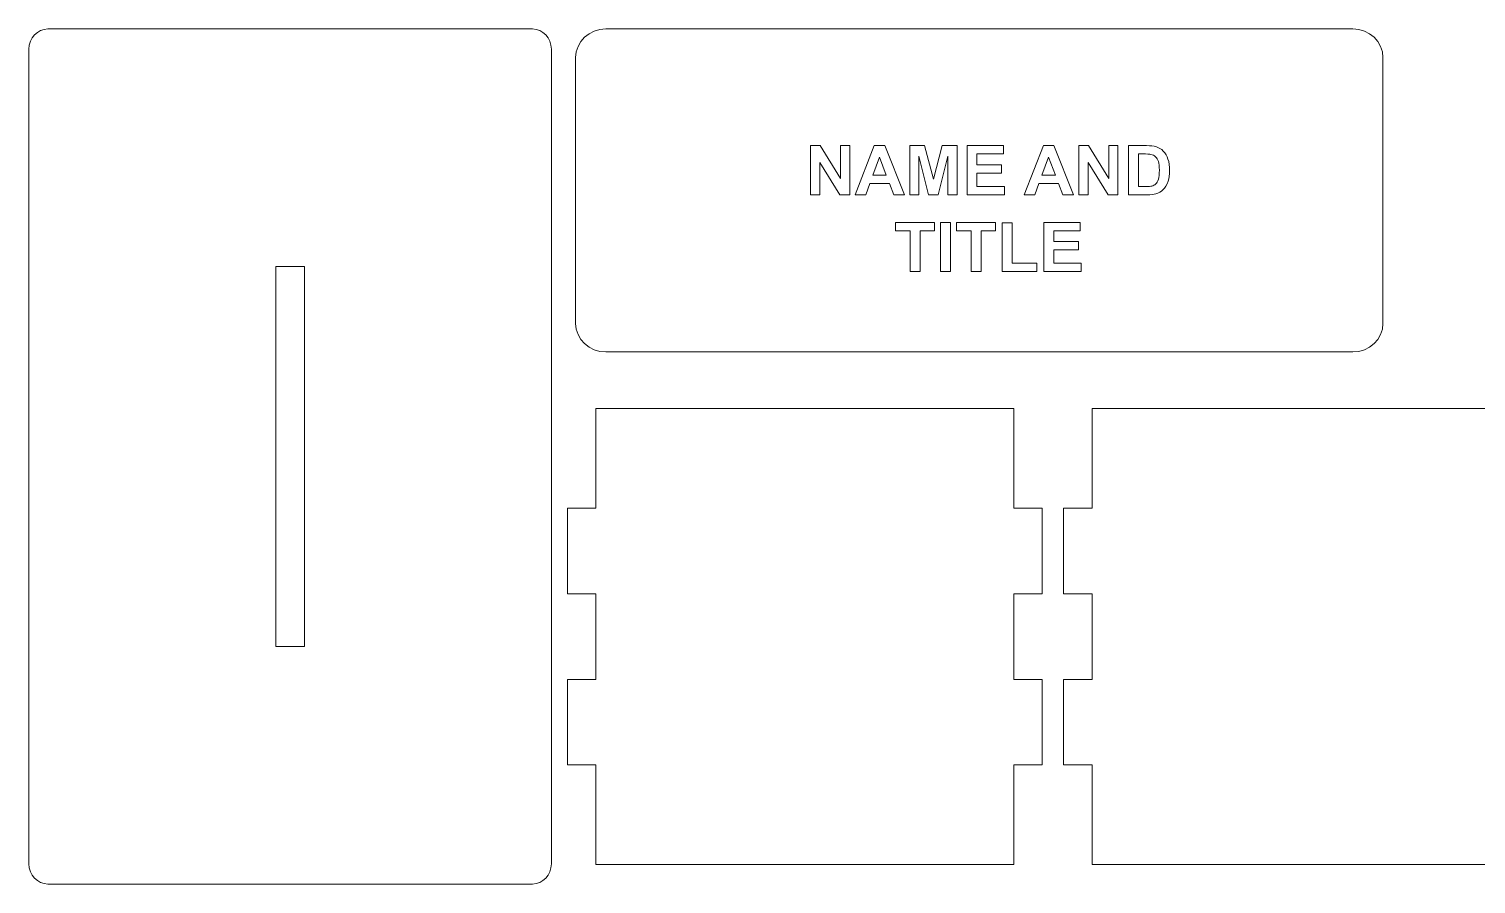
# Model space of a CAD drawing. Header units: millimetres. Extents: x -423 to 423, y -251 to 251.
# Drawn here: x -422.6 to -270.3, y 8.2 to 98.2 of the extents above; entities that cross this region are included whole.
import ezdxf

# ---------------------------------------------------------------- set-up
doc = ezdxf.new("R2010")
doc.units = ezdxf.units.MM
doc.header["$MEASUREMENT"] = 0
doc.layers.add('Layer 1', color=7, linetype='Continuous')

msp = doc.modelspace()

# ---------------------------------------------------------------- linework, layer by layer
at = {"layer": 'Layer 1', "lineweight": 20}
for points, knots in [([(-367.646, 96.0537), (-367.646, 96.0537), (-367.646, 10.2889), (-367.646, 10.2889), (-367.646, 9.1242), (-368.5461, 8.1713), (-369.6461, 8.1713), (-369.6461, 8.1713), (-420.6459, 8.1713), (-420.6459, 8.1713), (-421.7459, 8.1713), (-422.646, 9.1242), (-422.646, 10.2889), (-422.646, 10.2889), (-422.646, 96.0537), (-422.646, 96.0537), (-422.646, 97.2184), (-421.7459, 98.1713), (-420.6459, 98.1713), (-420.6459, 98.1713), (-369.6461, 98.1713), (-369.6461, 98.1713), (-368.5461, 98.1713), (-367.646, 97.2184), (-367.646, 96.0537)], [0, 0, 0, 0, 0.125, 0.125, 0.125, 0.25, 0.25, 0.25, 0.375, 0.375, 0.375, 0.5, 0.5, 0.5, 0.625, 0.625, 0.625, 0.75, 0.75, 0.75, 0.875, 0.875, 0.875, 1, 1, 1, 1]), ([(-361.9012, 98.1713), (-361.9012, 98.1713), (-283.2762, 98.1713), (-283.2762, 98.1713), (-281.5206, 98.1713), (-280.0887, 96.8236), (-280.0887, 95.1713), (-280.0887, 95.1713), (-280.0887, 67.1713), (-280.0887, 67.1713), (-280.0887, 65.519), (-281.5206, 64.1713), (-283.2762, 64.1713), (-283.2762, 64.1713), (-361.9012, 64.1713), (-361.9012, 64.1713), (-363.6568, 64.1713), (-365.0887, 65.519), (-365.0887, 67.1713), (-365.0887, 67.1713), (-365.0887, 95.1713), (-365.0887, 95.1713), (-365.0887, 96.8236), (-363.6568, 98.1713), (-361.9012, 98.1713)], [0, 0, 0, 0, 0.125, 0.125, 0.125, 0.25, 0.25, 0.25, 0.375, 0.375, 0.375, 0.5, 0.5, 0.5, 0.625, 0.625, 0.625, 0.75, 0.75, 0.75, 0.875, 0.875, 0.875, 1, 1, 1, 1]), ([(-393.646, 73.1713), (-393.646, 73.1713), (-393.646, 33.1713), (-393.646, 33.1713), (-393.646, 33.1713), (-396.646, 33.1713), (-396.646, 33.1713), (-396.646, 33.1713), (-396.646, 73.1713), (-396.646, 73.1713), (-396.646, 73.1713), (-393.646, 73.1713), (-393.646, 73.1713)], [0, 0, 0, 0, 0.25, 0.25, 0.25, 0.5, 0.5, 0.5, 0.75, 0.75, 0.75, 1, 1, 1, 1]), ([(-362.9619, 58.216), (-362.9619, 58.216), (-318.9619, 58.216), (-318.9619, 58.216), (-318.9619, 58.216), (-318.9619, 47.716), (-318.9619, 47.716), (-318.9619, 47.716), (-315.9619, 47.716), (-315.9619, 47.716), (-315.9619, 47.716), (-315.9619, 38.716), (-315.9619, 38.716), (-315.9619, 38.716), (-318.9619, 38.716), (-318.9619, 38.716), (-318.9619, 38.716), (-318.9619, 29.716), (-318.9619, 29.716), (-318.9619, 29.716), (-315.9619, 29.716), (-315.9619, 29.716), (-315.9619, 29.716), (-315.9619, 20.716), (-315.9619, 20.716), (-315.9619, 20.716), (-318.9619, 20.716), (-318.9619, 20.716), (-318.9619, 20.716), (-318.9619, 10.216), (-318.9619, 10.216), (-318.9619, 10.216), (-362.9619, 10.216), (-362.9619, 10.216), (-362.9619, 10.216), (-362.9619, 20.716), (-362.9619, 20.716), (-362.9619, 20.716), (-365.9619, 20.716), (-365.9619, 20.716), (-365.9619, 20.716), (-365.9619, 29.716), (-365.9619, 29.716), (-365.9619, 29.716), (-362.9619, 29.716), (-362.9619, 29.716), (-362.9619, 29.716), (-362.9619, 38.716), (-362.9619, 38.716), (-362.9619, 38.716), (-365.9619, 38.716), (-365.9619, 38.716), (-365.9619, 38.716), (-365.9619, 47.716), (-365.9619, 47.716), (-365.9619, 47.716), (-362.9619, 47.716), (-362.9619, 47.716), (-362.9619, 47.716), (-362.9619, 58.216), (-362.9619, 58.216)], [0, 0, 0, 0, 0.05, 0.05, 0.05, 0.1, 0.1, 0.1, 0.15, 0.15, 0.15, 0.2, 0.2, 0.2, 0.25, 0.25, 0.25, 0.3, 0.3, 0.3, 0.35, 0.35, 0.35, 0.4, 0.4, 0.4, 0.45, 0.45, 0.45, 0.5, 0.5, 0.5, 0.55, 0.55, 0.55, 0.6, 0.6, 0.6, 0.65, 0.65, 0.65, 0.7, 0.7, 0.7, 0.75, 0.75, 0.75, 0.8, 0.8, 0.8, 0.85, 0.85, 0.85, 0.9, 0.9, 0.9, 0.95, 0.95, 0.95, 1, 1, 1, 1]), ([(-310.7149, 58.216), (-310.7149, 58.216), (-266.7149, 58.216), (-266.7149, 58.216), (-266.7149, 58.216), (-266.7149, 47.716), (-266.7149, 47.716), (-266.7149, 47.716), (-263.7149, 47.716), (-263.7149, 47.716), (-263.7149, 47.716), (-263.7149, 38.716), (-263.7149, 38.716), (-263.7149, 38.716), (-266.7149, 38.716), (-266.7149, 38.716), (-266.7149, 38.716), (-266.7149, 29.716), (-266.7149, 29.716), (-266.7149, 29.716), (-263.7149, 29.716), (-263.7149, 29.716), (-263.7149, 29.716), (-263.7149, 20.716), (-263.7149, 20.716), (-263.7149, 20.716), (-266.7149, 20.716), (-266.7149, 20.716), (-266.7149, 20.716), (-266.7149, 10.216), (-266.7149, 10.216), (-266.7149, 10.216), (-310.7149, 10.216), (-310.7149, 10.216), (-310.7149, 10.216), (-310.7149, 20.716), (-310.7149, 20.716), (-310.7149, 20.716), (-313.7149, 20.716), (-313.7149, 20.716), (-313.7149, 20.716), (-313.7149, 29.716), (-313.7149, 29.716), (-313.7149, 29.716), (-310.7149, 29.716), (-310.7149, 29.716), (-310.7149, 29.716), (-310.7149, 38.716), (-310.7149, 38.716), (-310.7149, 38.716), (-313.7149, 38.716), (-313.7149, 38.716), (-313.7149, 38.716), (-313.7149, 47.716), (-313.7149, 47.716), (-313.7149, 47.716), (-310.7149, 47.716), (-310.7149, 47.716), (-310.7149, 47.716), (-310.7149, 58.216), (-310.7149, 58.216)], [0, 0, 0, 0, 0.05, 0.05, 0.05, 0.1, 0.1, 0.1, 0.15, 0.15, 0.15, 0.2, 0.2, 0.2, 0.25, 0.25, 0.25, 0.3, 0.3, 0.3, 0.35, 0.35, 0.35, 0.4, 0.4, 0.4, 0.45, 0.45, 0.45, 0.5, 0.5, 0.5, 0.55, 0.55, 0.55, 0.6, 0.6, 0.6, 0.65, 0.65, 0.65, 0.7, 0.7, 0.7, 0.75, 0.75, 0.75, 0.8, 0.8, 0.8, 0.85, 0.85, 0.85, 0.9, 0.9, 0.9, 0.95, 0.95, 0.95, 1, 1, 1, 1])]:
    msp.add_open_spline(points, degree=3, knots=knots, dxfattribs=at)
at = {"layer": 'Layer 1', "color": 1, "lineweight": 20}
for points, knots in [([(-340.345, 80.7128), (-340.345, 80.7128), (-340.345, 85.8879), (-340.345, 85.8879), (-340.345, 85.8879), (-339.3307, 85.8879), (-339.3307, 85.8879), (-339.3307, 85.8879), (-337.2009, 82.4198), (-337.2009, 82.4198), (-337.2009, 82.4198), (-337.2009, 85.8879), (-337.2009, 85.8879), (-337.2009, 85.8879), (-336.2324, 85.8879), (-336.2324, 85.8879), (-336.2324, 85.8879), (-336.2324, 80.7128), (-336.2324, 80.7128), (-336.2324, 80.7128), (-337.2792, 80.7128), (-337.2792, 80.7128), (-337.2792, 80.7128), (-339.3765, 84.1147), (-339.3765, 84.1147), (-339.3765, 84.1147), (-339.3765, 80.7128), (-339.3765, 80.7128), (-339.3765, 80.7128), (-340.345, 80.7128), (-340.345, 80.7128)], [0, 0, 0, 0, 0.1, 0.1, 0.1, 0.2, 0.2, 0.2, 0.3, 0.3, 0.3, 0.4, 0.4, 0.4, 0.5, 0.5, 0.5, 0.6, 0.6, 0.6, 0.7, 0.7, 0.7, 0.8, 0.8, 0.8, 0.9, 0.9, 0.9, 1, 1, 1, 1]), ([(-330.4634, 80.7128), (-330.4634, 80.7128), (-331.5922, 80.7128), (-331.5922, 80.7128), (-331.5922, 80.7128), (-332.0391, 81.8909), (-332.0391, 81.8909), (-332.0391, 81.8909), (-334.1147, 81.8909), (-334.1147, 81.8909), (-334.1147, 81.8909), (-334.5447, 80.7128), (-334.5447, 80.7128), (-334.5447, 80.7128), (-335.653, 80.7128), (-335.653, 80.7128), (-335.653, 80.7128), (-333.6436, 85.8879), (-333.6436, 85.8879), (-333.6436, 85.8879), (-332.5366, 85.8879), (-332.5366, 85.8879), (-332.5366, 85.8879), (-330.4634, 80.7128), (-330.4634, 80.7128)], [0, 0, 0, 0, 0.125, 0.125, 0.125, 0.25, 0.25, 0.25, 0.375, 0.375, 0.375, 0.5, 0.5, 0.5, 0.625, 0.625, 0.625, 0.75, 0.75, 0.75, 0.875, 0.875, 0.875, 1, 1, 1, 1]), ([(-329.9202, 80.7128), (-329.9202, 80.7128), (-329.9202, 85.8879), (-329.9202, 85.8879), (-329.9202, 85.8879), (-328.3505, 85.8879), (-328.3505, 85.8879), (-328.3505, 85.8879), (-327.4229, 82.3583), (-327.4229, 82.3583), (-327.4229, 82.3583), (-326.5062, 85.8879), (-326.5062, 85.8879), (-326.5062, 85.8879), (-324.933, 85.8879), (-324.933, 85.8879), (-324.933, 85.8879), (-324.933, 80.7128), (-324.933, 80.7128), (-324.933, 80.7128), (-325.9015, 80.7128), (-325.9015, 80.7128), (-325.9015, 80.7128), (-325.9051, 84.7869), (-325.9051, 84.7869), (-325.9051, 84.7869), (-326.9254, 80.7128), (-326.9254, 80.7128), (-326.9254, 80.7128), (-327.9325, 80.7128), (-327.9325, 80.7128), (-327.9325, 80.7128), (-328.948, 84.7869), (-328.948, 84.7869), (-328.948, 84.7869), (-328.9516, 80.7128), (-328.9516, 80.7128), (-328.9516, 80.7128), (-329.9202, 80.7128), (-329.9202, 80.7128)], [0, 0, 0, 0, 0.07692308, 0.07692308, 0.07692308, 0.15384615, 0.15384615, 0.15384615, 0.23076923, 0.23076923, 0.23076923, 0.30769231, 0.30769231, 0.30769231, 0.38461538, 0.38461538, 0.38461538, 0.46153846, 0.46153846, 0.46153846, 0.53846154, 0.53846154, 0.53846154, 0.61538462, 0.61538462, 0.61538462, 0.69230769, 0.69230769, 0.69230769, 0.76923077, 0.76923077, 0.76923077, 0.84615385, 0.84615385, 0.84615385, 0.92307692, 0.92307692, 0.92307692, 1, 1, 1, 1]), ([(-323.8849, 80.7128), (-323.8849, 80.7128), (-323.8849, 85.8879), (-323.8849, 85.8879), (-323.8849, 85.8879), (-320.0541, 85.8879), (-320.0541, 85.8879), (-320.0541, 85.8879), (-320.0541, 85.0133), (-320.0541, 85.0133), (-320.0541, 85.0133), (-322.8369, 85.0133), (-322.8369, 85.0133), (-322.8369, 85.0133), (-322.8369, 83.8641), (-322.8369, 83.8641), (-322.8369, 83.8641), (-320.2493, 83.8641), (-320.2493, 83.8641), (-320.2493, 83.8641), (-320.2493, 82.9896), (-320.2493, 82.9896), (-320.2493, 82.9896), (-322.8369, 82.9896), (-322.8369, 82.9896), (-322.8369, 82.9896), (-322.8369, 81.5874), (-322.8369, 81.5874), (-322.8369, 81.5874), (-319.9529, 81.5874), (-319.9529, 81.5874), (-319.9529, 81.5874), (-319.9529, 80.7128), (-319.9529, 80.7128), (-319.9529, 80.7128), (-323.8849, 80.7128), (-323.8849, 80.7128)], [0, 0, 0, 0, 0.08333333, 0.08333333, 0.08333333, 0.16666667, 0.16666667, 0.16666667, 0.25, 0.25, 0.25, 0.33333333, 0.33333333, 0.33333333, 0.41666667, 0.41666667, 0.41666667, 0.5, 0.5, 0.5, 0.58333333, 0.58333333, 0.58333333, 0.66666667, 0.66666667, 0.66666667, 0.75, 0.75, 0.75, 0.83333333, 0.83333333, 0.83333333, 0.91666667, 0.91666667, 0.91666667, 1, 1, 1, 1]), ([(-312.6626, 80.7128), (-312.6626, 80.7128), (-313.7913, 80.7128), (-313.7913, 80.7128), (-313.7913, 80.7128), (-314.2382, 81.8909), (-314.2382, 81.8909), (-314.2382, 81.8909), (-316.3138, 81.8909), (-316.3138, 81.8909), (-316.3138, 81.8909), (-316.7438, 80.7128), (-316.7438, 80.7128), (-316.7438, 80.7128), (-317.8521, 80.7128), (-317.8521, 80.7128), (-317.8521, 80.7128), (-315.8428, 85.8879), (-315.8428, 85.8879), (-315.8428, 85.8879), (-314.7357, 85.8879), (-314.7357, 85.8879), (-314.7357, 85.8879), (-312.6626, 80.7128), (-312.6626, 80.7128)], [0, 0, 0, 0, 0.125, 0.125, 0.125, 0.25, 0.25, 0.25, 0.375, 0.375, 0.375, 0.5, 0.5, 0.5, 0.625, 0.625, 0.625, 0.75, 0.75, 0.75, 0.875, 0.875, 0.875, 1, 1, 1, 1]), ([(-312.1048, 80.7128), (-312.1048, 80.7128), (-312.1048, 85.8879), (-312.1048, 85.8879), (-312.1048, 85.8879), (-311.0905, 85.8879), (-311.0905, 85.8879), (-311.0905, 85.8879), (-308.9607, 82.4198), (-308.9607, 82.4198), (-308.9607, 82.4198), (-308.9607, 85.8879), (-308.9607, 85.8879), (-308.9607, 85.8879), (-307.9922, 85.8879), (-307.9922, 85.8879), (-307.9922, 85.8879), (-307.9922, 80.7128), (-307.9922, 80.7128), (-307.9922, 80.7128), (-309.039, 80.7128), (-309.039, 80.7128), (-309.039, 80.7128), (-311.1363, 84.1147), (-311.1363, 84.1147), (-311.1363, 84.1147), (-311.1363, 80.7128), (-311.1363, 80.7128), (-311.1363, 80.7128), (-312.1048, 80.7128), (-312.1048, 80.7128)], [0, 0, 0, 0, 0.1, 0.1, 0.1, 0.2, 0.2, 0.2, 0.3, 0.3, 0.3, 0.4, 0.4, 0.4, 0.5, 0.5, 0.5, 0.6, 0.6, 0.6, 0.7, 0.7, 0.7, 0.8, 0.8, 0.8, 0.9, 0.9, 0.9, 1, 1, 1, 1]), ([(-306.8852, 85.8879), (-306.8852, 85.8879), (-304.9795, 85.8879), (-304.9795, 85.8879), (-304.5494, 85.8879), (-304.2217, 85.8554), (-303.9964, 85.7892), (-303.6941, 85.7), (-303.4339, 85.541), (-303.2183, 85.3121), (-303.0014, 85.0844), (-302.8376, 84.805), (-302.7244, 84.4737), (-302.6123, 84.1436), (-302.5557, 83.7352), (-302.5557, 83.2509), (-302.5557, 82.8245), (-302.6087, 82.4583), (-302.7147, 82.1499), (-302.8436, 81.7728), (-303.0279, 81.4681), (-303.2676, 81.2356), (-303.4484, 81.0585), (-303.6929, 80.9212), (-304.0001, 80.8224), (-304.2301, 80.749), (-304.5373, 80.7128), (-304.9228, 80.7128), (-304.9228, 80.7128), (-306.8852, 80.7128), (-306.8852, 80.7128), (-306.8852, 80.7128), (-306.8852, 85.8879), (-306.8852, 85.8879)], [0, 0, 0, 0, 0.09090909, 0.09090909, 0.09090909, 0.18181818, 0.18181818, 0.18181818, 0.27272727, 0.27272727, 0.27272727, 0.36363636, 0.36363636, 0.36363636, 0.45454545, 0.45454545, 0.45454545, 0.54545455, 0.54545455, 0.54545455, 0.63636364, 0.63636364, 0.63636364, 0.72727273, 0.72727273, 0.72727273, 0.81818182, 0.81818182, 0.81818182, 0.90909091, 0.90909091, 0.90909091, 1, 1, 1, 1]), ([(-332.3788, 82.7655), (-332.3788, 82.7655), (-333.0979, 84.6809), (-333.0979, 84.6809), (-333.0979, 84.6809), (-333.7966, 82.7655), (-333.7966, 82.7655), (-333.7966, 82.7655), (-332.3788, 82.7655), (-332.3788, 82.7655)], [0, 0, 0, 0, 0.33333333, 0.33333333, 0.33333333, 0.66666667, 0.66666667, 0.66666667, 1, 1, 1, 1]), ([(-314.5779, 82.7655), (-314.5779, 82.7655), (-315.2971, 84.6809), (-315.2971, 84.6809), (-315.2971, 84.6809), (-315.9958, 82.7655), (-315.9958, 82.7655), (-315.9958, 82.7655), (-314.5779, 82.7655), (-314.5779, 82.7655)], [0, 0, 0, 0, 0.33333333, 0.33333333, 0.33333333, 0.66666667, 0.66666667, 0.66666667, 1, 1, 1, 1]), ([(-305.8371, 85.0133), (-305.8371, 85.0133), (-305.8371, 81.5874), (-305.8371, 81.5874), (-305.8371, 81.5874), (-305.0601, 81.5874), (-305.0601, 81.5874), (-304.7698, 81.5874), (-304.5602, 81.6042), (-304.4313, 81.6367), (-304.2615, 81.6789), (-304.1217, 81.7512), (-304.0109, 81.8524), (-303.8989, 81.9536), (-303.8085, 82.1198), (-303.7386, 82.3511), (-303.6676, 82.5824), (-303.6326, 82.8992), (-303.6326, 83.2991), (-303.6326, 83.6991), (-303.6676, 84.0051), (-303.7386, 84.2195), (-303.8085, 84.4339), (-303.9073, 84.6001), (-304.0338, 84.7206), (-304.1603, 84.8399), (-304.3205, 84.9218), (-304.5157, 84.9639), (-304.6602, 84.9965), (-304.9457, 85.0133), (-305.3697, 85.0133), (-305.3697, 85.0133), (-305.8371, 85.0133), (-305.8371, 85.0133)], [0, 0, 0, 0, 0.09090909, 0.09090909, 0.09090909, 0.18181818, 0.18181818, 0.18181818, 0.27272727, 0.27272727, 0.27272727, 0.36363636, 0.36363636, 0.36363636, 0.45454545, 0.45454545, 0.45454545, 0.54545455, 0.54545455, 0.54545455, 0.63636364, 0.63636364, 0.63636364, 0.72727273, 0.72727273, 0.72727273, 0.81818182, 0.81818182, 0.81818182, 0.90909091, 0.90909091, 0.90909091, 1, 1, 1, 1]), ([(-329.8787, 72.6381), (-329.8787, 72.6381), (-329.8787, 76.9386), (-329.8787, 76.9386), (-329.8787, 76.9386), (-331.411, 76.9386), (-331.411, 76.9386), (-331.411, 76.9386), (-331.411, 77.8132), (-331.411, 77.8132), (-331.411, 77.8132), (-327.3055, 77.8132), (-327.3055, 77.8132), (-327.3055, 77.8132), (-327.3055, 76.9386), (-327.3055, 76.9386), (-327.3055, 76.9386), (-328.8306, 76.9386), (-328.8306, 76.9386), (-328.8306, 76.9386), (-328.8306, 72.6381), (-328.8306, 72.6381), (-328.8306, 72.6381), (-329.8787, 72.6381), (-329.8787, 72.6381)], [0, 0, 0, 0, 0.125, 0.125, 0.125, 0.25, 0.25, 0.25, 0.375, 0.375, 0.375, 0.5, 0.5, 0.5, 0.625, 0.625, 0.625, 0.75, 0.75, 0.75, 0.875, 0.875, 0.875, 1, 1, 1, 1]), ([(-326.6635, 72.6381), (-326.6635, 72.6381), (-326.6635, 77.8132), (-326.6635, 77.8132), (-326.6635, 77.8132), (-325.6154, 77.8132), (-325.6154, 77.8132), (-325.6154, 77.8132), (-325.6154, 72.6381), (-325.6154, 72.6381), (-325.6154, 72.6381), (-326.6635, 72.6381), (-326.6635, 72.6381)], [0, 0, 0, 0, 0.25, 0.25, 0.25, 0.5, 0.5, 0.5, 0.75, 0.75, 0.75, 1, 1, 1, 1]), ([(-323.4555, 72.6381), (-323.4555, 72.6381), (-323.4555, 76.9386), (-323.4555, 76.9386), (-323.4555, 76.9386), (-324.9878, 76.9386), (-324.9878, 76.9386), (-324.9878, 76.9386), (-324.9878, 77.8132), (-324.9878, 77.8132), (-324.9878, 77.8132), (-320.8824, 77.8132), (-320.8824, 77.8132), (-320.8824, 77.8132), (-320.8824, 76.9386), (-320.8824, 76.9386), (-320.8824, 76.9386), (-322.4075, 76.9386), (-322.4075, 76.9386), (-322.4075, 76.9386), (-322.4075, 72.6381), (-322.4075, 72.6381), (-322.4075, 72.6381), (-323.4555, 72.6381), (-323.4555, 72.6381)], [0, 0, 0, 0, 0.125, 0.125, 0.125, 0.25, 0.25, 0.25, 0.375, 0.375, 0.375, 0.5, 0.5, 0.5, 0.625, 0.625, 0.625, 0.75, 0.75, 0.75, 0.875, 0.875, 0.875, 1, 1, 1, 1]), ([(-320.1753, 72.6381), (-320.1753, 72.6381), (-320.1753, 77.7698), (-320.1753, 77.7698), (-320.1753, 77.7698), (-319.1273, 77.7698), (-319.1273, 77.7698), (-319.1273, 77.7698), (-319.1273, 73.5127), (-319.1273, 73.5127), (-319.1273, 73.5127), (-316.5325, 73.5127), (-316.5325, 73.5127), (-316.5325, 73.5127), (-316.5325, 72.6381), (-316.5325, 72.6381), (-316.5325, 72.6381), (-320.1753, 72.6381), (-320.1753, 72.6381)], [0, 0, 0, 0, 0.16666667, 0.16666667, 0.16666667, 0.33333333, 0.33333333, 0.33333333, 0.5, 0.5, 0.5, 0.66666667, 0.66666667, 0.66666667, 0.83333333, 0.83333333, 0.83333333, 1, 1, 1, 1]), ([(-315.7893, 72.6381), (-315.7893, 72.6381), (-315.7893, 77.8132), (-315.7893, 77.8132), (-315.7893, 77.8132), (-311.9585, 77.8132), (-311.9585, 77.8132), (-311.9585, 77.8132), (-311.9585, 76.9386), (-311.9585, 76.9386), (-311.9585, 76.9386), (-314.7412, 76.9386), (-314.7412, 76.9386), (-314.7412, 76.9386), (-314.7412, 75.7894), (-314.7412, 75.7894), (-314.7412, 75.7894), (-312.1536, 75.7894), (-312.1536, 75.7894), (-312.1536, 75.7894), (-312.1536, 74.9149), (-312.1536, 74.9149), (-312.1536, 74.9149), (-314.7412, 74.9149), (-314.7412, 74.9149), (-314.7412, 74.9149), (-314.7412, 73.5127), (-314.7412, 73.5127), (-314.7412, 73.5127), (-311.8573, 73.5127), (-311.8573, 73.5127), (-311.8573, 73.5127), (-311.8573, 72.6381), (-311.8573, 72.6381), (-311.8573, 72.6381), (-315.7893, 72.6381), (-315.7893, 72.6381)], [0, 0, 0, 0, 0.08333333, 0.08333333, 0.08333333, 0.16666667, 0.16666667, 0.16666667, 0.25, 0.25, 0.25, 0.33333333, 0.33333333, 0.33333333, 0.41666667, 0.41666667, 0.41666667, 0.5, 0.5, 0.5, 0.58333333, 0.58333333, 0.58333333, 0.66666667, 0.66666667, 0.66666667, 0.75, 0.75, 0.75, 0.83333333, 0.83333333, 0.83333333, 0.91666667, 0.91666667, 0.91666667, 1, 1, 1, 1])]:
    msp.add_open_spline(points, degree=3, knots=knots, dxfattribs=at)

doc.saveas('drawing.dxf')
